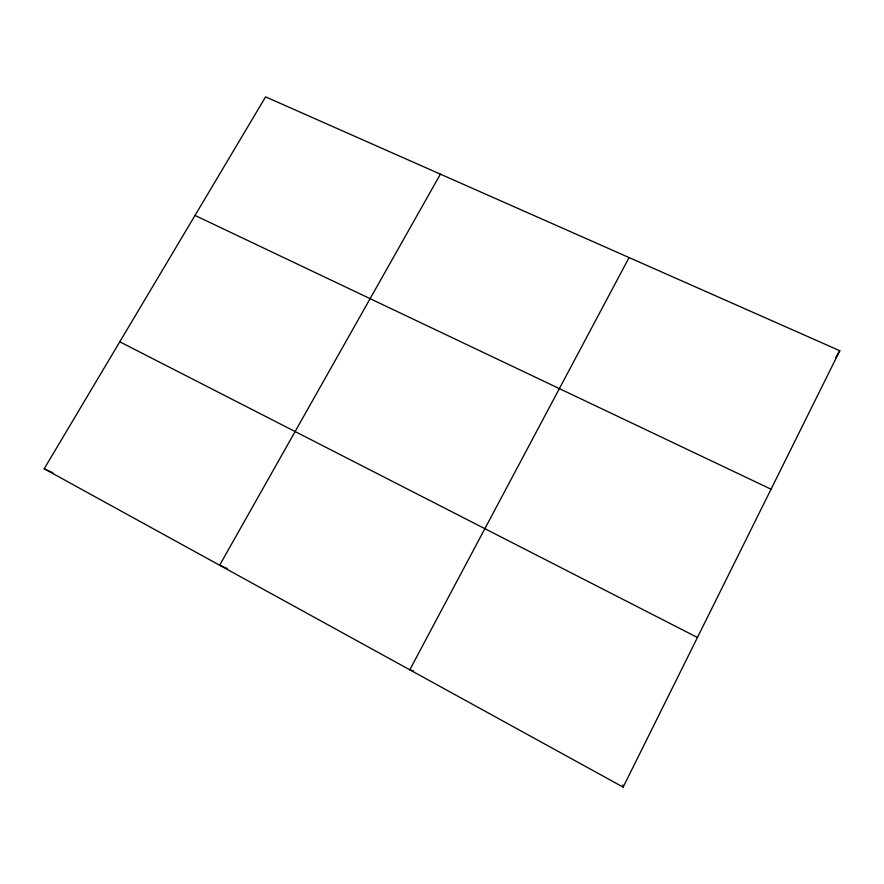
<?xml version="1.0" encoding="UTF-8"?>
<svg xmlns="http://www.w3.org/2000/svg" width="884" height="884" viewBox="0 0 884 884"><rect width="100%" height="100%" fill="white"/><g stroke="black" fill="none" stroke-linecap="round" stroke-linejoin="round"><path stroke-width="1.33" d="M623.154 787.125L839.8 350.727L265.598 96.875L44.2 468.774L623.154 787.125L622.756 784.904M629.076 257.564L409.8 669.807L413.535 670.978M440.398 174.159L219.641 565.241L227.177 568.456M835.711 357.655L839.8 350.727M44.2 468.774L52.841 472.796M195.021 215.431L771.047 489.217M119.782 341.799L697.443 637.486"/></g></svg>
